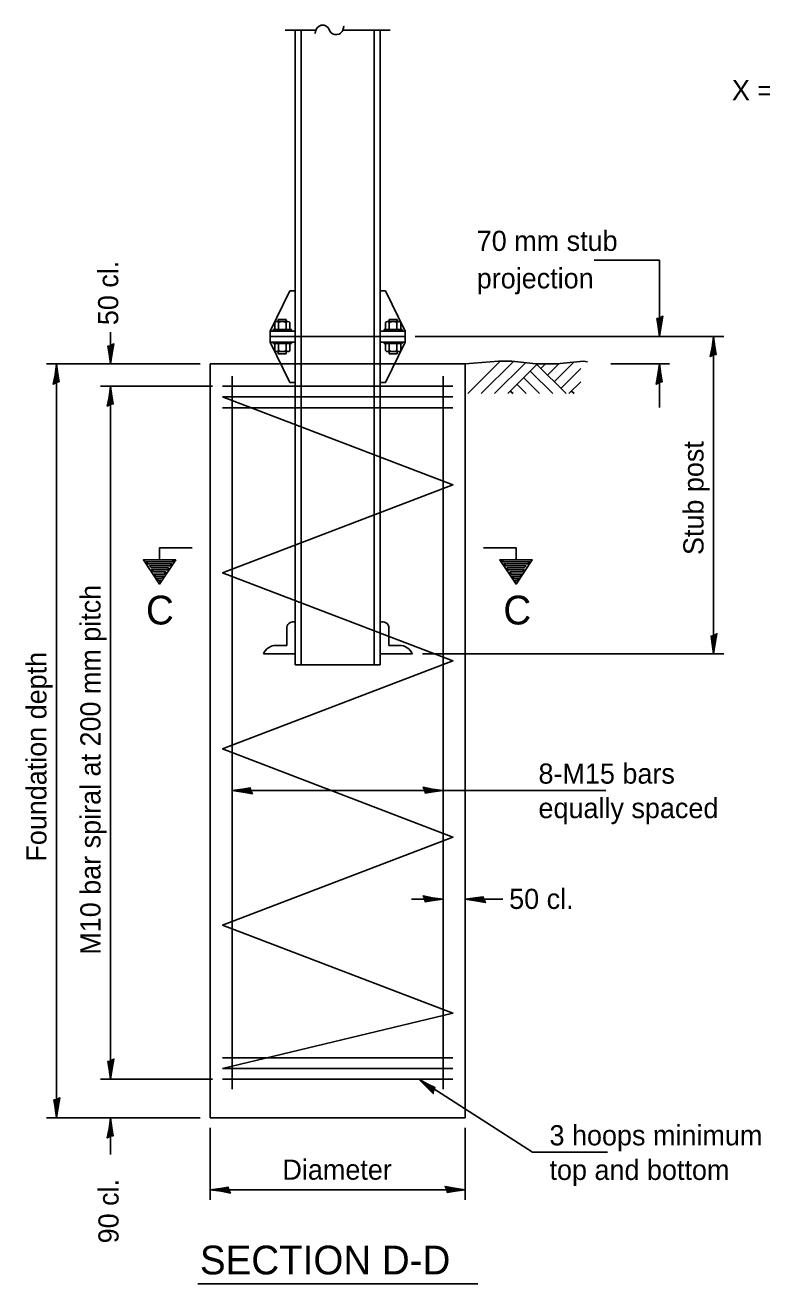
# Model space of a CAD drawing. Extents: x 1499079 to 1501883, y 1499349 to 1499789.
# Drawn here: x 1500824.3 to 1500912, y 1499452.7 to 1499602.6 of the extents above; entities that cross this region are included whole.
import ezdxf

# ---------------------------------------------------------------- set-up
doc = ezdxf.new("R2010")
doc.units = 0
for name, color, linetype in [('Design_EX_Roadway Dimensions', 7, 'Continuous'), ('Design_PR_EOP', 7, 'Continuous'), ('Design_PR_Roadway Items', 7, 'Continuous'), ('Sheets_General Details', 7, 'Continuous'), ('Topo_Building', 7, 'Continuous'), ('XSC_Exist Ground', 7, 'Continuous')]:
    doc.layers.add(name, color=color, linetype=linetype)

msp = doc.modelspace()

# ---------------------------------------------------------------- linework, layer by layer
at = {"layer": 'Design_EX_Roadway Dimensions'}
for p, q in [((1500892.03, 1499574.57), (1500899.8, 1499574.57)), ((1500899.8, 1499565.5), (1500899.8, 1499574.57)), ((1500834.47, 1499562.23), (1500834.47, 1499566.03)), ((1500870.73, 1499565.5), (1500907.43, 1499565.5)), ((1500894, 1499565.5), (1500901, 1499565.5)), ((1500906.23, 1499527.69), (1500906.23, 1499565.5)), ((1500845.13, 1499562.23), (1500826.84, 1499562.23)), ((1500828.04, 1499472.44), (1500828.04, 1499562.23)), ((1500894, 1499562.23), (1500901, 1499562.23)), ((1500899.8, 1499557.05), (1500899.8, 1499562.23)), ((1500846.59, 1499559.6), (1500833.27, 1499559.6)), ((1500834.47, 1499477.03), (1500834.47, 1499559.6)), ((1500871.58, 1499527.69), (1500907.43, 1499527.69)), ((1500848.95, 1499511.42), (1500893.39, 1499511.42)), ((1500870.29, 1499498.47), (1500874.05, 1499498.47)), ((1500876.67, 1499498.47), (1500881.13, 1499498.47)), ((1500846.59, 1499477.03), (1500833.27, 1499477.03)), ((1500871.14, 1499477.03), (1500884.69, 1499468.34)), ((1500845.13, 1499472.44), (1500826.84, 1499472.44)), ((1500834.47, 1499472.44), (1500834.47, 1499468.07)), ((1500846.33, 1499471.25), (1500846.33, 1499462.67)), ((1500876.67, 1499471.25), (1500876.67, 1499462.67)), ((1500884.69, 1499468.34), (1500893.59, 1499468.34)), ((1500846.33, 1499463.87), (1500876.67, 1499463.87))]:
    msp.add_line(p, q, dxfattribs=at)
for points in [[(1500899.83, 1499567.7), (1500899.49, 1499567.63), (1500899.64, 1499566.7), (1500899.8, 1499565.5), (1500899.98, 1499566.78), (1500900.19, 1499567.9), (1500899.61, 1499567.57), (1500899.8, 1499566.3), (1500900.06, 1499567.72), (1500899.77, 1499567.52), (1500899.81, 1499566.92), (1500899.9, 1499567.49)], [(1500834.51, 1499564.43), (1500834.15, 1499564.35), (1500834.31, 1499563.42), (1500834.47, 1499562.23), (1500834.65, 1499563.5), (1500834.86, 1499564.62), (1500834.28, 1499564.3), (1500834.47, 1499563.03), (1500834.73, 1499564.45), (1500834.44, 1499564.24), (1500834.48, 1499563.64), (1500834.57, 1499564.21)], [(1500906.2, 1499563.3), (1500906.54, 1499563.37), (1500906.39, 1499564.3), (1500906.23, 1499565.5), (1500906.04, 1499564.22), (1500905.84, 1499563.1), (1500906.43, 1499563.42), (1500906.23, 1499564.69), (1500905.96, 1499563.27), (1500906.26, 1499563.49), (1500906.22, 1499564.08), (1500906.12, 1499563.51)], [(1500828, 1499560.02), (1500828.35, 1499560.1), (1500828.2, 1499561.02), (1500828.04, 1499562.23), (1500827.86, 1499560.94), (1500827.65, 1499559.82), (1500828.23, 1499560.14), (1500828.04, 1499561.42), (1500827.78, 1499559.99), (1500828.07, 1499560.21), (1500828.03, 1499560.8), (1500827.94, 1499560.23)], [(1500899.77, 1499560.02), (1500900.11, 1499560.1), (1500899.96, 1499561.02), (1500899.8, 1499562.23), (1500899.61, 1499560.94), (1500899.41, 1499559.82), (1500900, 1499560.14), (1500899.8, 1499561.42), (1500899.53, 1499559.99), (1500899.83, 1499560.21), (1500899.79, 1499560.8), (1500899.69, 1499560.23)], [(1500834.43, 1499557.4), (1500834.78, 1499557.47), (1500834.63, 1499558.4), (1500834.47, 1499559.6), (1500834.29, 1499558.32), (1500834.08, 1499557.21), (1500834.66, 1499557.52), (1500834.47, 1499558.8), (1500834.21, 1499557.37), (1500834.5, 1499557.59), (1500834.46, 1499558.18), (1500834.37, 1499557.61)], [(1500844.16, 1499540.34), (1500840.3, 1499540.34), (1500840.3, 1499538.89), (1500842.23, 1499538.89), (1500840.3, 1499536), (1500838.37, 1499538.89), (1500841.99, 1499538.89), (1500841.84, 1499538.66), (1500838.71, 1499538.66), (1500838.85, 1499538.42), (1500841.75, 1499538.42), (1500841.51, 1499538.17), (1500839.09, 1499538.17), (1500839.33, 1499537.93), (1500841.36, 1499537.93), (1500841.27, 1499537.69), (1500839.33, 1499537.69), (1500839.58, 1499537.45), (1500841.02, 1499537.45), (1500840.88, 1499537.21), (1500839.67, 1499537.21), (1500839.82, 1499536.97), (1500840.78, 1499536.97), (1500840.54, 1499536.73), (1500839.97, 1499536.73), (1500840.11, 1499536.49), (1500840.44, 1499536.49), (1500840.3, 1499536.24)], [(1500878.86, 1499540.34), (1500882.72, 1499540.34), (1500882.72, 1499538.89), (1500880.79, 1499538.89), (1500882.72, 1499536), (1500884.65, 1499538.89), (1500881.03, 1499538.89), (1500881.18, 1499538.66), (1500884.31, 1499538.66), (1500884.16, 1499538.42), (1500881.27, 1499538.42), (1500881.52, 1499538.17), (1500883.92, 1499538.17), (1500883.69, 1499537.93), (1500881.66, 1499537.93), (1500881.76, 1499537.69), (1500883.69, 1499537.69), (1500883.45, 1499537.45), (1500882, 1499537.45), (1500882.14, 1499537.21), (1500883.35, 1499537.21), (1500883.2, 1499536.97), (1500882.23, 1499536.97), (1500882.48, 1499536.73), (1500883.06, 1499536.73), (1500882.91, 1499536.49), (1500882.57, 1499536.49), (1500882.72, 1499536.24)], [(1500906.26, 1499529.9), (1500905.92, 1499529.82), (1500906.06, 1499528.89), (1500906.23, 1499527.69), (1500906.41, 1499528.97), (1500906.62, 1499530.09), (1500906.04, 1499529.77), (1500906.23, 1499528.5), (1500906.49, 1499529.92), (1500906.2, 1499529.7), (1500906.24, 1499529.11), (1500906.33, 1499529.68)], [(1500871.85, 1499511.46), (1500871.92, 1499511.11), (1500872.85, 1499511.26), (1500874.05, 1499511.42), (1500872.77, 1499511.6), (1500871.65, 1499511.81), (1500871.97, 1499511.23), (1500873.24, 1499511.42), (1500871.83, 1499511.69), (1500872.03, 1499511.39), (1500872.63, 1499511.43), (1500872.06, 1499511.52)], [(1500851.16, 1499511.39), (1500851.08, 1499511.73), (1500850.15, 1499511.58), (1500848.95, 1499511.42), (1500850.23, 1499511.23), (1500851.35, 1499511.03), (1500851.03, 1499511.61), (1500849.76, 1499511.41), (1500851.18, 1499511.16), (1500850.97, 1499511.45), (1500850.37, 1499511.41), (1500850.95, 1499511.32)], [(1500871.84, 1499498.5), (1500871.92, 1499498.16), (1500872.85, 1499498.31), (1500874.05, 1499498.47), (1500872.77, 1499498.65), (1500871.65, 1499498.86), (1500871.97, 1499498.28), (1500873.24, 1499498.47), (1500871.82, 1499498.73), (1500872.03, 1499498.44), (1500872.63, 1499498.48), (1500872.05, 1499498.57)], [(1500878.87, 1499498.43), (1500878.8, 1499498.78), (1500877.87, 1499498.63), (1500876.67, 1499498.47), (1500877.95, 1499498.28), (1500879.07, 1499498.08), (1500878.75, 1499498.66), (1500877.48, 1499498.47), (1500878.89, 1499498.2), (1500878.68, 1499498.5), (1500878.09, 1499498.46), (1500878.66, 1499498.36)], [(1500878.87, 1499498.43), (1500878.8, 1499498.78), (1500877.87, 1499498.63), (1500876.67, 1499498.47), (1500877.95, 1499498.28), (1500879.07, 1499498.08), (1500878.75, 1499498.66), (1500877.48, 1499498.47), (1500878.89, 1499498.2), (1500878.68, 1499498.5), (1500878.09, 1499498.46), (1500878.66, 1499498.36)], [(1500834.51, 1499479.24), (1500834.15, 1499479.16), (1500834.31, 1499478.23), (1500834.47, 1499477.03), (1500834.65, 1499478.31), (1500834.86, 1499479.43), (1500834.28, 1499479.11), (1500834.47, 1499477.84), (1500834.73, 1499479.26), (1500834.44, 1499479.05), (1500834.48, 1499478.45), (1500834.57, 1499479.03)], [(1500872.92, 1499475.72), (1500873.06, 1499476.05), (1500872.22, 1499476.46), (1500871.14, 1499477.03), (1500872.08, 1499476.14), (1500872.87, 1499475.32), (1500872.95, 1499475.98), (1500871.8, 1499476.56), (1500872.8, 1499475.52), (1500872.8, 1499475.88), (1500872.3, 1499476.2), (1500872.71, 1499475.79)], [(1500828.08, 1499474.64), (1500827.72, 1499474.57), (1500827.88, 1499473.65), (1500828.04, 1499472.44), (1500828.22, 1499473.72), (1500828.43, 1499474.84), (1500827.85, 1499474.53), (1500828.04, 1499473.25), (1500828.3, 1499474.67), (1500828.01, 1499474.46), (1500828.05, 1499473.86), (1500828.14, 1499474.44)], [(1500834.43, 1499470.24), (1500834.78, 1499470.31), (1500834.63, 1499471.25), (1500834.47, 1499472.44), (1500834.29, 1499471.17), (1500834.08, 1499470.04), (1500834.66, 1499470.36), (1500834.47, 1499471.63), (1500834.21, 1499470.22), (1500834.5, 1499470.43), (1500834.46, 1499471.03), (1500834.37, 1499470.45)], [(1500848.53, 1499463.84), (1500848.46, 1499464.19), (1500847.53, 1499464.03), (1500846.33, 1499463.87), (1500847.61, 1499463.69), (1500848.73, 1499463.48), (1500848.41, 1499464.07), (1500847.14, 1499463.87), (1500848.56, 1499463.6), (1500848.35, 1499463.9), (1500847.75, 1499463.86), (1500848.33, 1499463.77)], [(1500874.47, 1499463.91), (1500874.54, 1499463.56), (1500875.47, 1499463.71), (1500876.67, 1499463.87), (1500875.39, 1499464.05), (1500874.27, 1499464.27), (1500874.59, 1499463.68), (1500875.86, 1499463.87), (1500874.44, 1499464.13), (1500874.65, 1499463.84), (1500875.25, 1499463.88), (1500874.67, 1499463.97)]]:
    msp.add_lwpolyline(points, dxfattribs=at)
at = {"layer": 'Design_PR_EOP'}
for p, q in [((1500846.33, 1499472.44), (1500846.33, 1499562.23)), ((1500846.33, 1499562.23), (1500876.67, 1499562.23)), ((1500876.67, 1499472.44), (1500876.67, 1499562.23)), ((1500846.33, 1499472.44), (1500876.67, 1499472.44))]:
    msp.add_line(p, q, dxfattribs=at)
at = {"layer": 'Design_PR_Roadway Items'}
for p, q in [((1500856.44, 1499526.39), (1500856.44, 1499602)), ((1500857.16, 1499526.39), (1500857.16, 1499602)), ((1500865.84, 1499526.39), (1500865.84, 1499602)), ((1500866.56, 1499526.39), (1500866.56, 1499602)), ((1500853.46, 1499566.13), (1500855.81, 1499570.95)), ((1500855.81, 1499570.95), (1500856.44, 1499570.95)), ((1500867.19, 1499570.95), (1500866.56, 1499570.95)), ((1500869.54, 1499566.13), (1500867.19, 1499570.95)), ((1500854.23, 1499567.27), (1500855.58, 1499567.27)), ((1500854.43, 1499567.27), (1500854.43, 1499567.54)), ((1500854.43, 1499567.54), (1500855.38, 1499567.54)), ((1500855.38, 1499567.27), (1500855.38, 1499567.54)), ((1500868.77, 1499567.27), (1500867.42, 1499567.27)), ((1500867.62, 1499567.27), (1500867.62, 1499567.54)), ((1500868.57, 1499567.54), (1500867.62, 1499567.54)), ((1500868.57, 1499567.27), (1500868.57, 1499567.54)), ((1500853.46, 1499565.5), (1500853.46, 1499566.13)), ((1500853.46, 1499566.13), (1500856.44, 1499566.13)), ((1500853.82, 1499566.32), (1500855.99, 1499566.32)), ((1500853.82, 1499566.32), (1500853.82, 1499566.13)), ((1500854.01, 1499567.15), (1500854.01, 1499566.32)), ((1500854.45, 1499567.15), (1500854.45, 1499566.32)), ((1500855.35, 1499567.15), (1500855.35, 1499566.32)), ((1500855.8, 1499567.15), (1500855.8, 1499566.32)), ((1500855.99, 1499566.32), (1500855.99, 1499566.13)), ((1500869.54, 1499566.13), (1500866.56, 1499566.13)), ((1500869.18, 1499566.32), (1500867.01, 1499566.32)), ((1500867.01, 1499566.32), (1500867.01, 1499566.13)), ((1500867.2, 1499567.15), (1500867.2, 1499566.32)), ((1500867.64, 1499567.15), (1500867.64, 1499566.32)), ((1500868.55, 1499567.15), (1500868.55, 1499566.32)), ((1500868.99, 1499567.15), (1500868.99, 1499566.32)), ((1500869.18, 1499566.32), (1500869.18, 1499566.13)), ((1500869.54, 1499565.5), (1500869.54, 1499566.13)), ((1500853.46, 1499565.5), (1500853.46, 1499564.84)), ((1500853.46, 1499565.5), (1500869.54, 1499565.5)), ((1500853.46, 1499564.84), (1500856.44, 1499564.84)), ((1500853.46, 1499564.84), (1500855.81, 1499560.02)), ((1500853.82, 1499564.65), (1500853.82, 1499564.84)), ((1500853.82, 1499564.65), (1500855.99, 1499564.65)), ((1500854.01, 1499563.82), (1500854.01, 1499564.65)), ((1500854.45, 1499563.82), (1500854.45, 1499564.65)), ((1500855.35, 1499563.82), (1500855.35, 1499564.65)), ((1500855.8, 1499563.82), (1500855.8, 1499564.65)), ((1500855.99, 1499564.65), (1500855.99, 1499564.84)), ((1500866.56, 1499564.84), (1500869.54, 1499564.84)), ((1500867.01, 1499564.65), (1500867.01, 1499564.84)), ((1500869.18, 1499564.65), (1500867.01, 1499564.65)), ((1500869.54, 1499564.84), (1500867.19, 1499560.02)), ((1500867.2, 1499563.82), (1500867.2, 1499564.65)), ((1500867.64, 1499563.82), (1500867.64, 1499564.65)), ((1500868.55, 1499563.82), (1500868.55, 1499564.65)), ((1500868.99, 1499563.82), (1500868.99, 1499564.65)), ((1500869.18, 1499564.65), (1500869.18, 1499564.84)), ((1500869.54, 1499565.5), (1500869.54, 1499564.84)), ((1500854.23, 1499563.7), (1500855.58, 1499563.7)), ((1500854.43, 1499563.7), (1500854.43, 1499563.43)), ((1500854.43, 1499563.43), (1500855.38, 1499563.43)), ((1500855.38, 1499563.7), (1500855.38, 1499563.43)), ((1500868.77, 1499563.7), (1500867.42, 1499563.7)), ((1500867.62, 1499563.7), (1500867.62, 1499563.43)), ((1500868.57, 1499563.43), (1500867.62, 1499563.43)), ((1500868.57, 1499563.7), (1500868.57, 1499563.43)), ((1500855.81, 1499560.02), (1500856.44, 1499560.02)), ((1500867.19, 1499560.02), (1500866.56, 1499560.02)), ((1500855.43, 1499528.71), (1500855.43, 1499530.88)), ((1500867.6, 1499528.71), (1500867.6, 1499530.88)), ((1500855.43, 1499528.71), (1500854.16, 1499528.71)), ((1500867.6, 1499528.71), (1500868.86, 1499528.71)), ((1500856.44, 1499527.69), (1500852.65, 1499527.69)), ((1500866.56, 1499527.69), (1500870.38, 1499527.69)), ((1500866.56, 1499526.39), (1500856.44, 1499526.39))]:
    msp.add_line(p, q, dxfattribs=at)
msp.add_lwpolyline([(1500867.75, 1499602), (1500862.11, 1499602), (1500862.23, 1499602.42), (1500862.11, 1499602), (1500862.01, 1499601.81), (1500861.84, 1499601.63), (1500861.66, 1499601.51), (1500861.43, 1499601.45), (1500861.13, 1499601.46), (1500860.88, 1499601.56), (1500860.72, 1499601.67), (1500860.57, 1499601.88), (1500860.52, 1499602), (1500860.38, 1499602.27), (1500860.14, 1499602.47), (1500859.87, 1499602.58), (1500859.53, 1499602.57), (1500859.28, 1499602.47), (1500859.06, 1499602.28), (1500858.91, 1499602), (1500858.8, 1499601.62), (1500858.91, 1499602), (1500858.91, 1499602), (1500855.24, 1499602)], dxfattribs=at)
for centre, radius, start, end in [((1500854.23, 1499567), 0.272, 34.4127, 145.5955), ((1500854.9, 1499566.36), 0.912, 60.4725, 119.5357), ((1500855.58, 1499567), 0.272, 34.4127, 145.5955), ((1500867.42, 1499567), 0.272, 34.4045, 145.5873), ((1500868.09, 1499566.36), 0.912, 60.4643, 119.5275), ((1500868.77, 1499567), 0.272, 34.4045, 145.5873), ((1500854.23, 1499563.97), 0.272, 214.4045, 325.5873), ((1500854.9, 1499564.61), 0.912, 240.4643, 299.5275), ((1500855.58, 1499563.97), 0.272, 214.4045, 325.5873), ((1500867.42, 1499563.97), 0.272, 214.4127, 325.5955), ((1500868.09, 1499564.61), 0.912, 240.4725, 299.5357), ((1500868.77, 1499563.97), 0.272, 214.4127, 325.5955), ((1500856.21, 1499530.73), 0.788, 72.5216, 169.3874), ((1500866.83, 1499530.73), 0.788, 10.6126, 107.4784), ((1500854.12, 1499527.13), 1.57, 88.4538, 159.1686), ((1500868.91, 1499527.13), 1.57, 20.8528, 91.8149)]:
    msp.add_arc(centre, radius, start, end, dxfattribs=at)
at = {"layer": 'Sheets_General Details'}
msp.add_line((1500844.84, 1499452.67), (1500878.16, 1499452.67), dxfattribs=at)
at = {"layer": 'Topo_Building'}
for p, q in [((1500848.95, 1499475.87), (1500848.95, 1499560.76)), ((1500874.05, 1499475.87), (1500874.05, 1499560.76)), ((1500847.79, 1499559.6), (1500875.21, 1499559.6)), ((1500847.79, 1499558.31), (1500875.21, 1499558.31)), ((1500847.79, 1499557.02), (1500875.21, 1499557.02)), ((1500847.79, 1499479.6), (1500875.21, 1499479.6)), ((1500847.79, 1499478.32), (1500875.21, 1499478.32)), ((1500847.79, 1499477.03), (1500875.21, 1499477.03))]:
    msp.add_line(p, q, dxfattribs=at)
msp.add_lwpolyline([(1500847.79, 1499558.31), (1500875.21, 1499547.82), (1500847.79, 1499537.34), (1500875.21, 1499526.86), (1500847.79, 1499516.37), (1500875.21, 1499505.88), (1500847.79, 1499495.4), (1500875.21, 1499484.91), (1500847.79, 1499478.32)], dxfattribs=at)
at = {"layer": 'XSC_Exist Ground'}
for p, q in [((1500876.99, 1499558.69), (1500880.85, 1499562.55)), ((1500878.57, 1499558.69), (1500882.42, 1499562.53)), ((1500880.15, 1499558.69), (1500883.83, 1499562.37)), ((1500881.73, 1499558.69), (1500885.28, 1499562.24)), ((1500887.1, 1499558.69), (1500884.41, 1499561.37)), ((1500888.69, 1499558.69), (1500885.21, 1499562.17)), ((1500885.68, 1499561.69), (1500886.23, 1499562.24)), ((1500886.47, 1499560.9), (1500887.83, 1499562.26)), ((1500887.26, 1499560.11), (1500889.59, 1499562.44)), ((1500888.05, 1499559.32), (1500890.41, 1499561.68)), ((1500883.94, 1499558.69), (1500882.84, 1499559.79)), ((1500885.52, 1499558.69), (1500883.63, 1499560.58)), ((1500889, 1499558.69), (1500890.41, 1499560.1)), ((1500882.36, 1499558.69), (1500882.04, 1499559)), ((1500889.63, 1499558.69), (1500889.32, 1499559))]:
    msp.add_line(p, q, dxfattribs=at)
msp.add_lwpolyline([(1500876.67, 1499562.23), (1500880.64, 1499562.55), (1500882.22, 1499562.55), (1500885.07, 1499562.24), (1500887.28, 1499562.24), (1500887.59, 1499562.24), (1500890.76, 1499562.55), (1500891.22, 1499562.48)], dxfattribs=at)

# ---------------------------------------------------------------- texts
at = {"layer": 'Design_EX_Roadway Dimensions'}
for s, height, p in [('X = flange and fillet', 2.4002, (1500908.41, 1499593.64)), ('70 mm stub', 2.4, (1500878.04, 1499575.69)), ('projection', 2.4, (1500878.04, 1499571.23)), ('C', 3.43, (1500838.68, 1499531.2)), ('C', 3.43, (1500881.21, 1499531.2)), ('8-M15 bars', 2.4, (1500885.39, 1499512.24)), ('equally spaced', 2.4002, (1500885.39, 1499508.13)), ('50 cl.', 2.4, (1500881.9, 1499497.32)), ('3 hoops minimum', 2.4002, (1500886.7, 1499469.16)), ('Diameter', 2.4, (1500854.92, 1499465.07)), ('top and bottom', 2.4002, (1500886.7, 1499465.04))]:
    msp.add_text(s, height=height, dxfattribs=at).set_placement(p)
for s, height, p in [('50 cl.', 2.4, (1500835.38, 1499566.85)), ('Stub post', 2.4, (1500905.03, 1499539.47)), ('M10 bar spiral at 200 mm pitch', 2.4, (1500833.27, 1499491.87)), ('Foundation depth', 2.4002, (1500826.84, 1499502.95)), ('90 cl.', 2.4, (1500835.42, 1499457.49))]:
    msp.add_text(s, height=height, rotation=90, dxfattribs=at).set_placement(p)
at = {"layer": 'Sheets_General Details'}
msp.add_text('SECTION D-D', height=3.4289, dxfattribs=at).set_placement((1500845.1, 1499453.79))

doc.saveas('drawing.dxf')
